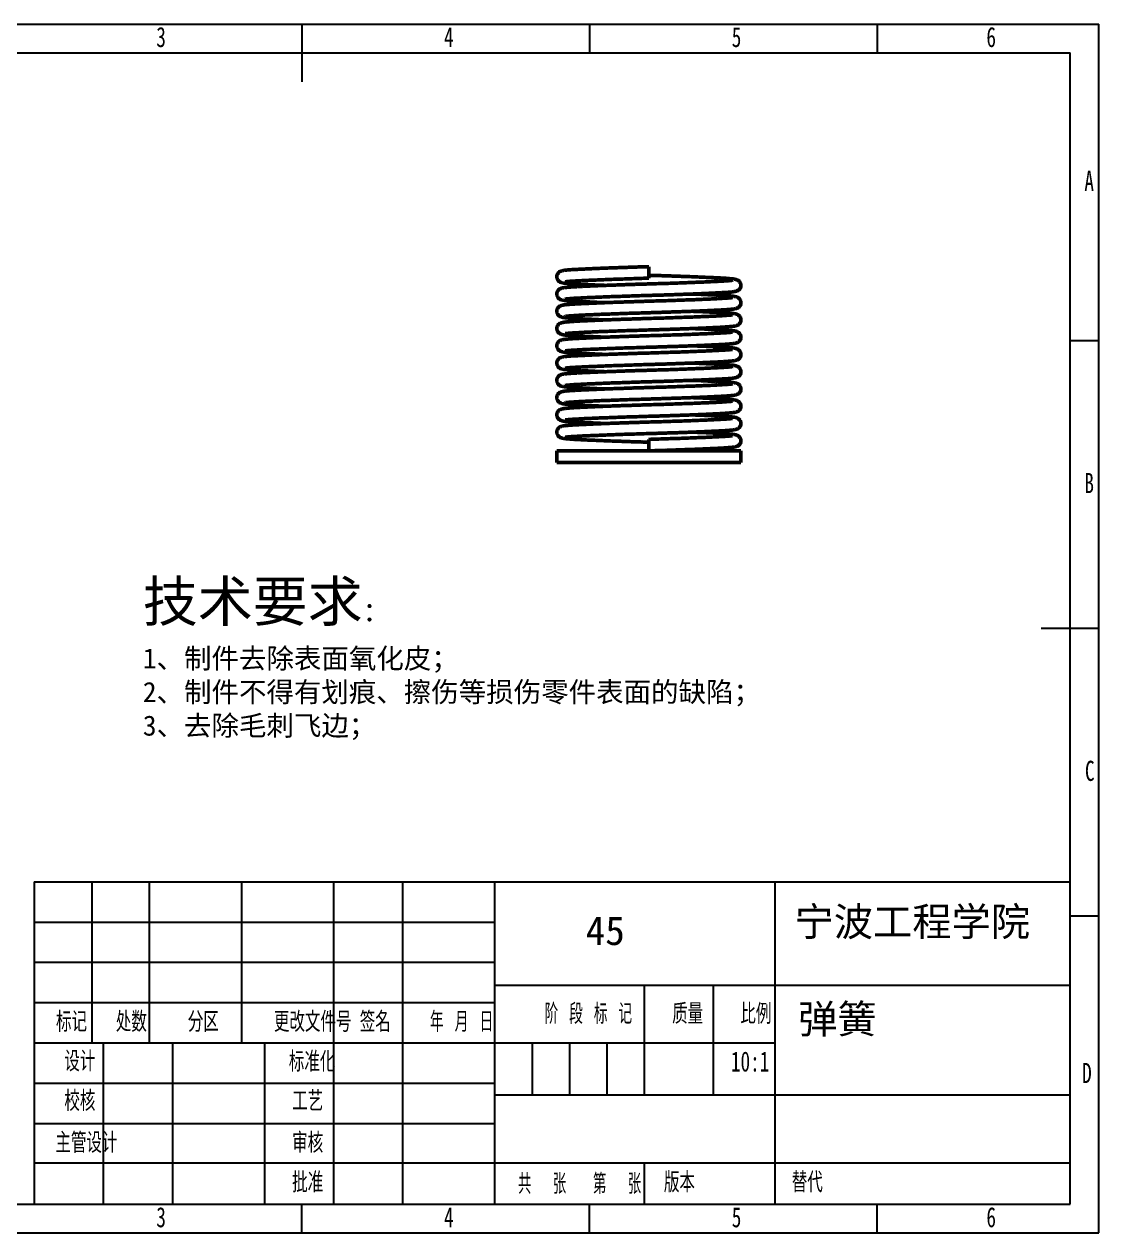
# Model space of a CAD drawing. Header units: millimetres. Extents: x 0 to 297, y 0 to 210.
# Drawn here: x 110.2 to 297, y 0 to 210 of the extents above; entities that cross this region are included whole.
import ezdxf

# ---------------------------------------------------------------- set-up
doc = ezdxf.new("R2010")
doc.units = ezdxf.units.MM
doc.layers.add('图框', color=7, linetype='Continuous')
doc.layers.add('标注层', color=4, linetype='Continuous', lineweight=25)
doc.layers.add('轮廓实线层', color=7, linetype='Continuous', lineweight=50)
doc.styles.add('SLDTEXTSTYLE0', font='TXT', dxfattribs={"width": 0.7, "bigfont": 'bigfont'})
doc.styles.add('SLDTEXTSTYLE1', font='TXT', dxfattribs={"width": 0.6, "bigfont": 'bigfont'})
doc.styles.add('SLDTEXTSTYLE2', font='TXT', dxfattribs={"width": 0.614286, "bigfont": 'bigfont'})
doc.styles.add('SLDTEXTSTYLE3', font='TXT', dxfattribs={"width": 0.62, "bigfont": 'bigfont'})
doc.styles.add('SLDTEXTSTYLE5', font='TXT', dxfattribs={"width": 0.7})

msp = doc.modelspace()

# ---------------------------------------------------------------- linework, layer by layer
at = {"layer": '图框'}
for p, q in [((0, 210), (297, 210)), ((208.5, 210), (208.5, 205)), ((258.5, 210), (258.5, 205)), ((297, 0), (297, 210)), ((297, 155), (292, 155)), ((297, 55), (292, 55)), ((112, 54), (192, 54)), ((112, 47), (192, 47)), ((198.5, 33), (198.5, 24)), ((205, 33), (205, 24)), ((211.5, 33), (211.5, 24)), ((208.5, 0), (208.5, 5)), ((258.5, 0), (258.5, 5)), ((0, 0), (297, 0))]:
    msp.add_line(p, q, dxfattribs=at)
at = {"layer": '图框', "lineweight": 25}
for p, q in [((158.5, 210), (158.5, 200)), ((297, 105), (287, 105)), ((112, 61), (112, 5)), ((112, 61), (292, 61)), ((122, 61), (122, 33)), ((132, 61), (132, 33)), ((148, 61), (148, 33)), ((164, 61), (164, 5)), ((176, 61), (176, 5)), ((191.968, 61.052), (192.005, 5)), ((240.692, 61), (240.692, 5)), ((191.98, 43.052), (291.98, 43.052)), ((218, 43.069), (218, 24.069)), ((230, 43), (230, 24)), ((112, 40), (192, 40)), ((112, 33), (192, 33)), ((124, 33), (124, 5)), ((136, 33), (136, 5)), ((152, 33), (152, 5)), ((192.015, 33), (240.692, 33)), ((112, 26), (192, 26)), ((192, 24), (292, 24)), ((112, 19), (192, 19)), ((112, 12.166), (192, 12.166)), ((192, 12.166), (292, 12.166)), ((218, 12.166), (218, 5)), ((25, 5), (292, 5)), ((158.5, 0), (158.5, 5))]:
    msp.add_line(p, q, dxfattribs=at)
at = {"layer": '图框', "linetype": 'Continuous', "lineweight": 25}
for p in [(25, 205), (292, 5)]:
    msp.add_line(p, (292, 205), dxfattribs=at)
at = {"layer": '轮廓实线层'}
for p, q in [((218.81, 167.867), (218.81, 165.867)), ((218.81, 135.867), (218.81, 137.867)), ((202.81, 135.867), (202.81, 133.867)), ((202.81, 135.867), (234.81, 135.867)), ((234.81, 133.867), (234.81, 135.867)), ((202.81, 133.867), (234.81, 133.867))]:
    msp.add_line(p, q, dxfattribs=at)
for points, knots in [([(218.81, 167.867), (218.508, 167.858), (217.94, 167.842), (217.121, 167.817), (216.323, 167.792), (215.478, 167.765), (214.546, 167.734), (213.531, 167.699), (212.448, 167.66), (211.313, 167.618), (210.17, 167.573), (209.077, 167.527), (208.08, 167.483), (207.198, 167.441), (206.431, 167.402), (205.768, 167.365), (205.199, 167.329), (204.715, 167.291), (204.32, 167.252), (204.013, 167.213), (203.765, 167.167), (203.569, 167.116), (203.406, 167.049), (203.281, 166.983), (203.079, 166.828), (202.881, 166.547), (202.8, 166.238), (202.816, 165.942), (202.879, 165.729), (202.981, 165.543), (203.145, 165.347), (203.407, 165.17), (203.699, 165.078), (203.875, 165.044), (204.104, 165.008), (204.414, 164.971), (204.837, 164.931), (205.395, 164.891), (206.055, 164.852), (206.802, 164.813), (207.697, 164.769), (208.757, 164.721), (209.978, 164.669), (210.867, 164.634), (211.307, 164.617)], [0, 0, 0, 0, 0.022309, 0.0420737, 0.0607972, 0.0819497, 0.1056841, 0.1320172, 0.1609374, 0.1923948, 0.2262917, 0.260803, 0.2941606, 0.3262677, 0.3570542, 0.3864746, 0.4150093, 0.4432273, 0.4710248, 0.4970321, 0.5195466, 0.5384945, 0.5538486, 0.5630758, 0.5726698, 0.5839436, 0.5959731, 0.6022916, 0.6093453, 0.6169019, 0.6248285, 0.6440273, 0.6631762, 0.6828659, 0.7036253, 0.725447, 0.7560904, 0.7883255, 0.8204002, 0.8522378, 0.8839163, 0.9230873, 0.9619339, 1, 1, 1, 1]), ([(204.272, 162.237), (204.273, 162.236), (204.278, 162.233), (204.381, 162.25), (204.533, 162.267), (204.779, 162.292), (205.134, 162.322), (205.583, 162.353), (206.106, 162.383), (206.693, 162.414), (207.448, 162.452), (208.403, 162.497), (209.594, 162.549), (210.899, 162.602), (212.319, 162.656), (213.842, 162.71), (215.448, 162.764), (217.112, 162.817), (218.545, 162.86), (219.68, 162.893), (220.499, 162.917), (221.297, 162.942), (222.141, 162.969), (223.074, 163), (224.088, 163.035), (225.172, 163.074), (226.306, 163.116), (227.45, 163.162), (228.543, 163.207), (229.54, 163.251), (230.422, 163.293), (231.189, 163.332), (231.852, 163.369), (232.421, 163.405), (232.905, 163.443), (233.299, 163.482), (233.607, 163.522), (233.855, 163.567), (234.051, 163.618), (234.214, 163.685), (234.339, 163.752), (234.541, 163.907), (234.738, 164.187), (234.82, 164.497), (234.803, 164.792), (234.741, 165.006), (234.639, 165.191), (234.475, 165.388), (234.212, 165.564), (233.918, 165.657), (233.739, 165.691), (233.507, 165.728), (233.196, 165.765), (232.773, 165.804), (232.218, 165.844), (231.561, 165.882), (230.815, 165.922), (229.922, 165.965), (228.864, 166.013), (227.617, 166.066), (226.249, 166.12), (224.926, 166.169), (223.7, 166.213), (222.64, 166.249), (221.63, 166.282), (220.724, 166.31), (219.927, 166.334), (219.303, 166.353), (218.94, 166.363), (218.81, 166.367)], [0, 0, 0, 0, 0.0060328, 0.0158635, 0.0261389, 0.0404925, 0.0555374, 0.0711688, 0.0866281, 0.1020007, 0.1173338, 0.1401477, 0.162636, 0.185432, 0.2087538, 0.2324626, 0.2564366, 0.2807075, 0.3051283, 0.3181153, 0.3296212, 0.3405208, 0.3528346, 0.3666513, 0.3819809, 0.3988165, 0.4171291, 0.4368619, 0.4569523, 0.4763711, 0.495062, 0.512984, 0.5301109, 0.546722, 0.5631489, 0.579331, 0.5944709, 0.6075775, 0.6186078, 0.6275461, 0.6329176, 0.6385026, 0.6450656, 0.6520684, 0.6557467, 0.6598529, 0.6642519, 0.6688664, 0.6800477, 0.6912025, 0.7026658, 0.7147467, 0.7274429, 0.7452696, 0.7640235, 0.7826873, 0.8012165, 0.8196554, 0.8424574, 0.8650715, 0.8883492, 0.9122803, 0.9285273, 0.9448896, 0.9599327, 0.9730729, 0.9843475, 0.994407, 1, 1, 1, 1]), ([(218.81, 164.867), (218.508, 164.858), (217.94, 164.842), (217.121, 164.817), (216.323, 164.792), (215.478, 164.765), (214.546, 164.734), (213.531, 164.699), (212.448, 164.66), (211.313, 164.618), (210.17, 164.573), (209.077, 164.527), (208.08, 164.483), (207.198, 164.441), (206.431, 164.402), (205.768, 164.365), (205.199, 164.329), (204.715, 164.291), (204.32, 164.252), (204.013, 164.213), (203.765, 164.167), (203.569, 164.116), (203.406, 164.049), (203.281, 163.983), (203.079, 163.828), (202.881, 163.547), (202.8, 163.238), (202.816, 162.942), (202.879, 162.729), (202.981, 162.543), (203.145, 162.347), (203.407, 162.17), (203.699, 162.078), (203.875, 162.044), (204.104, 162.008), (204.414, 161.971), (204.837, 161.931), (205.395, 161.891), (206.055, 161.852), (206.802, 161.813), (207.697, 161.769), (208.757, 161.721), (209.978, 161.669), (210.867, 161.634), (211.307, 161.617)], [0, 0, 0, 0, 0.022309, 0.0420737, 0.0607972, 0.0819497, 0.1056841, 0.1320172, 0.1609374, 0.1923948, 0.2262917, 0.260803, 0.2941606, 0.3262677, 0.3570542, 0.3864746, 0.4150093, 0.4432273, 0.4710248, 0.4970321, 0.5195466, 0.5384945, 0.5538486, 0.5630758, 0.5726698, 0.5839436, 0.5959731, 0.6022916, 0.6093453, 0.6169019, 0.6248285, 0.6440273, 0.6631762, 0.6828659, 0.7036253, 0.725447, 0.7560904, 0.7883255, 0.8204002, 0.8522378, 0.8839163, 0.9230873, 0.9619339, 1, 1, 1, 1]), ([(204.272, 165.237), (204.273, 165.236), (204.278, 165.233), (204.381, 165.25), (204.533, 165.267), (204.779, 165.292), (205.134, 165.322), (205.583, 165.353), (206.106, 165.383), (206.693, 165.414), (207.448, 165.452), (208.403, 165.497), (209.594, 165.549), (210.899, 165.602), (212.319, 165.656), (213.842, 165.71), (215.448, 165.764), (217.112, 165.817), (218.243, 165.85), (218.81, 165.867)], [0, 0, 0, 0, 0.0197713, 0.0519897, 0.0856654, 0.1327064, 0.1820132, 0.2332421, 0.2839071, 0.3342877, 0.3845393, 0.4593073, 0.5330084, 0.6077181, 0.6841507, 0.7618519, 0.840422, 0.9199653, 1, 1, 1, 1]), ([(233.348, 165.498), (233.347, 165.499), (233.342, 165.501), (233.239, 165.484), (233.087, 165.467), (232.841, 165.442), (232.485, 165.413), (232.037, 165.382), (231.514, 165.351), (230.927, 165.32), (230.172, 165.282), (229.217, 165.237), (228.026, 165.186), (226.721, 165.133), (225.301, 165.079), (223.778, 165.024), (222.172, 164.97), (220.507, 164.917), (219.377, 164.884), (218.81, 164.867)], [0, 0, 0, 0, 0.0197713, 0.0519897, 0.0856654, 0.1327064, 0.1820132, 0.2332421, 0.2839071, 0.3342877, 0.3845393, 0.4593073, 0.5330084, 0.6077181, 0.6841507, 0.7618519, 0.840422, 0.9199653, 1, 1, 1, 1]), ([(218.81, 161.867), (218.508, 161.858), (217.94, 161.842), (217.121, 161.817), (216.323, 161.792), (215.478, 161.765), (214.546, 161.734), (213.531, 161.699), (212.448, 161.66), (211.313, 161.618), (210.17, 161.573), (209.077, 161.527), (208.08, 161.483), (207.198, 161.441), (206.431, 161.402), (205.768, 161.365), (205.199, 161.329), (204.715, 161.291), (204.32, 161.252), (204.013, 161.213), (203.765, 161.167), (203.569, 161.116), (203.406, 161.049), (203.281, 160.983), (203.079, 160.828), (202.881, 160.547), (202.8, 160.238), (202.816, 159.942), (202.879, 159.729), (202.981, 159.543), (203.145, 159.347), (203.407, 159.17), (203.699, 159.078), (203.875, 159.044), (204.104, 159.008), (204.414, 158.971), (204.837, 158.931), (205.395, 158.891), (206.055, 158.852), (206.802, 158.813), (207.697, 158.769), (208.757, 158.721), (209.978, 158.669), (210.867, 158.634), (211.307, 158.617)], [0, 0, 0, 0, 0.022309, 0.0420737, 0.0607972, 0.0819497, 0.1056841, 0.1320172, 0.1609374, 0.1923948, 0.2262917, 0.260803, 0.2941606, 0.3262677, 0.3570542, 0.3864746, 0.4150093, 0.4432273, 0.4710248, 0.4970321, 0.5195466, 0.5384945, 0.5538486, 0.5630758, 0.5726698, 0.5839436, 0.5959731, 0.6022916, 0.6093453, 0.6169019, 0.6248285, 0.6440273, 0.6631762, 0.6828659, 0.7036253, 0.725447, 0.7560904, 0.7883255, 0.8204002, 0.8522378, 0.8839163, 0.9230873, 0.9619339, 1, 1, 1, 1]), ([(204.272, 159.237), (204.273, 159.236), (204.278, 159.233), (204.381, 159.25), (204.533, 159.267), (204.779, 159.292), (205.134, 159.322), (205.583, 159.353), (206.106, 159.383), (206.693, 159.414), (207.448, 159.452), (208.403, 159.497), (209.594, 159.549), (210.899, 159.602), (212.319, 159.656), (213.842, 159.71), (215.448, 159.764), (217.112, 159.817), (218.545, 159.86), (219.68, 159.893), (220.499, 159.917), (221.297, 159.942), (222.141, 159.969), (223.074, 160), (224.088, 160.035), (225.172, 160.074), (226.306, 160.116), (227.45, 160.162), (228.543, 160.207), (229.54, 160.251), (230.422, 160.293), (231.189, 160.332), (231.852, 160.369), (232.421, 160.405), (232.905, 160.443), (233.299, 160.482), (233.607, 160.522), (233.855, 160.567), (234.051, 160.618), (234.214, 160.685), (234.339, 160.752), (234.541, 160.907), (234.738, 161.187), (234.82, 161.497), (234.803, 161.792), (234.741, 162.006), (234.639, 162.191), (234.475, 162.388), (234.212, 162.564), (233.918, 162.657), (233.739, 162.691), (233.507, 162.728), (233.196, 162.765), (232.773, 162.804), (232.218, 162.844), (231.561, 162.882), (230.815, 162.922), (229.922, 162.965), (228.863, 163.013), (227.642, 163.065), (226.753, 163.1), (226.313, 163.117)], [0, 0, 0, 0, 0.00679955, 0.01787981, 0.02946123, 0.04563913, 0.06259628, 0.08021445, 0.09763868, 0.11496512, 0.13224717, 0.1579607, 0.18330729, 0.20900072, 0.23528671, 0.262009, 0.28903009, 0.31638587, 0.34391067, 0.35854828, 0.37151657, 0.38380162, 0.39768048, 0.41325336, 0.43053134, 0.44950677, 0.47014696, 0.49238779, 0.51503177, 0.53691873, 0.55798521, 0.57818519, 0.59748886, 0.61621135, 0.6347261, 0.65296492, 0.67002913, 0.68480162, 0.69723389, 0.70730823, 0.71336251, 0.71965742, 0.7270545, 0.73494747, 0.7390932, 0.74372135, 0.74867946, 0.75388048, 0.76648294, 0.7790555, 0.79197587, 0.80559228, 0.81990209, 0.83999467, 0.86113216, 0.88216825, 0.90305245, 0.92383502, 0.94953521, 0.97502363, 1, 1, 1, 1]), ([(233.348, 162.498), (233.347, 162.499), (233.342, 162.501), (233.239, 162.484), (233.087, 162.467), (232.841, 162.442), (232.485, 162.413), (232.037, 162.382), (231.514, 162.351), (230.927, 162.32), (230.172, 162.282), (229.217, 162.237), (228.026, 162.186), (226.721, 162.133), (225.301, 162.079), (223.778, 162.024), (222.172, 161.97), (220.507, 161.917), (219.377, 161.884), (218.81, 161.867)], [0, 0, 0, 0, 0.0197713, 0.0519897, 0.0856654, 0.1327064, 0.1820132, 0.2332421, 0.2839071, 0.3342877, 0.3845393, 0.4593073, 0.5330084, 0.6077181, 0.6841507, 0.7618519, 0.840422, 0.9199653, 1, 1, 1, 1]), ([(204.272, 156.237), (204.273, 156.236), (204.278, 156.233), (204.381, 156.25), (204.533, 156.267), (204.779, 156.292), (205.134, 156.322), (205.583, 156.353), (206.106, 156.383), (206.693, 156.414), (207.448, 156.452), (208.403, 156.497), (209.594, 156.549), (210.899, 156.602), (212.319, 156.656), (213.842, 156.71), (215.448, 156.764), (217.112, 156.817), (218.545, 156.86), (219.68, 156.893), (220.499, 156.917), (221.297, 156.942), (222.141, 156.969), (223.074, 157), (224.088, 157.035), (225.172, 157.074), (226.306, 157.116), (227.45, 157.162), (228.543, 157.207), (229.54, 157.251), (230.422, 157.293), (231.189, 157.332), (231.852, 157.369), (232.421, 157.405), (232.905, 157.443), (233.299, 157.482), (233.607, 157.522), (233.855, 157.567), (234.051, 157.618), (234.214, 157.685), (234.339, 157.752), (234.541, 157.907), (234.738, 158.187), (234.82, 158.497), (234.803, 158.792), (234.741, 159.006), (234.639, 159.191), (234.475, 159.388), (234.212, 159.564), (233.918, 159.657), (233.739, 159.691), (233.507, 159.728), (233.196, 159.765), (232.773, 159.804), (232.218, 159.844), (231.561, 159.882), (230.815, 159.922), (229.922, 159.965), (228.863, 160.013), (227.642, 160.065), (226.753, 160.1), (226.313, 160.117)], [0, 0, 0, 0, 0.0067995, 0.0178798, 0.0294612, 0.0456391, 0.0625963, 0.0802145, 0.0976387, 0.1149651, 0.1322472, 0.1579607, 0.1833073, 0.2090007, 0.2352867, 0.262009, 0.2890301, 0.3163859, 0.3439107, 0.3585483, 0.3715166, 0.3838016, 0.3976805, 0.4132534, 0.4305313, 0.4495068, 0.470147, 0.4923878, 0.5150318, 0.5369187, 0.5579852, 0.5781852, 0.5974889, 0.6162114, 0.6347261, 0.6529649, 0.6700291, 0.6848016, 0.6972339, 0.7073082, 0.7133625, 0.7196574, 0.7270545, 0.7349475, 0.7390932, 0.7437213, 0.7486795, 0.7538805, 0.7664829, 0.7790555, 0.7919759, 0.8055923, 0.8199021, 0.8399947, 0.8611322, 0.8821683, 0.9030525, 0.923835, 0.9495352, 0.9750236, 1, 1, 1, 1]), ([(218.81, 158.867), (218.508, 158.858), (217.94, 158.842), (217.121, 158.817), (216.323, 158.792), (215.478, 158.765), (214.546, 158.734), (213.531, 158.699), (212.448, 158.66), (211.313, 158.618), (210.17, 158.573), (209.077, 158.527), (208.08, 158.483), (207.198, 158.441), (206.431, 158.402), (205.768, 158.365), (205.199, 158.329), (204.715, 158.291), (204.32, 158.252), (204.013, 158.213), (203.765, 158.167), (203.569, 158.116), (203.406, 158.049), (203.281, 157.983), (203.079, 157.828), (202.881, 157.547), (202.8, 157.238), (202.816, 156.942), (202.879, 156.729), (202.981, 156.543), (203.145, 156.347), (203.407, 156.17), (203.699, 156.078), (203.875, 156.044), (204.104, 156.008), (204.414, 155.971), (204.837, 155.931), (205.395, 155.891), (206.055, 155.852), (206.802, 155.813), (207.697, 155.769), (208.757, 155.721), (209.978, 155.669), (210.867, 155.634), (211.307, 155.617)], [0, 0, 0, 0, 0.022309, 0.0420737, 0.0607972, 0.0819497, 0.1056841, 0.1320172, 0.1609374, 0.1923948, 0.2262917, 0.260803, 0.2941606, 0.3262677, 0.3570542, 0.3864746, 0.4150093, 0.4432273, 0.4710248, 0.4970321, 0.5195466, 0.5384945, 0.5538486, 0.5630758, 0.5726698, 0.5839436, 0.5959731, 0.6022916, 0.6093453, 0.6169019, 0.6248285, 0.6440273, 0.6631762, 0.6828659, 0.7036253, 0.725447, 0.7560904, 0.7883255, 0.8204002, 0.8522378, 0.8839163, 0.9230873, 0.9619339, 1, 1, 1, 1]), ([(233.348, 159.498), (233.347, 159.499), (233.342, 159.501), (233.239, 159.484), (233.087, 159.467), (232.841, 159.442), (232.485, 159.413), (232.037, 159.382), (231.514, 159.351), (230.927, 159.32), (230.172, 159.282), (229.217, 159.237), (228.026, 159.186), (226.721, 159.133), (225.301, 159.079), (223.778, 159.024), (222.172, 158.97), (220.507, 158.917), (219.377, 158.884), (218.81, 158.867)], [0, 0, 0, 0, 0.0197713, 0.0519897, 0.0856654, 0.1327064, 0.1820132, 0.2332421, 0.2839071, 0.3342877, 0.3845393, 0.4593073, 0.5330084, 0.6077181, 0.6841507, 0.7618519, 0.840422, 0.9199653, 1, 1, 1, 1]), ([(218.81, 155.867), (218.508, 155.858), (217.94, 155.842), (217.121, 155.817), (216.323, 155.792), (215.478, 155.765), (214.546, 155.734), (213.531, 155.699), (212.448, 155.66), (211.313, 155.618), (210.17, 155.573), (209.077, 155.527), (208.08, 155.483), (207.198, 155.441), (206.431, 155.402), (205.768, 155.365), (205.199, 155.329), (204.715, 155.291), (204.32, 155.252), (204.013, 155.213), (203.765, 155.167), (203.569, 155.116), (203.406, 155.049), (203.281, 154.983), (203.079, 154.828), (202.881, 154.547), (202.8, 154.238), (202.816, 153.942), (202.879, 153.729), (202.981, 153.543), (203.145, 153.347), (203.407, 153.17), (203.699, 153.078), (203.875, 153.044), (204.104, 153.008), (204.414, 152.971), (204.837, 152.931), (205.395, 152.891), (206.055, 152.852), (206.802, 152.813), (207.697, 152.769), (208.757, 152.721), (209.978, 152.669), (210.867, 152.634), (211.307, 152.617)], [0, 0, 0, 0, 0.022309, 0.0420737, 0.0607972, 0.0819497, 0.1056841, 0.1320172, 0.1609374, 0.1923948, 0.2262917, 0.260803, 0.2941606, 0.3262677, 0.3570542, 0.3864746, 0.4150093, 0.4432273, 0.4710248, 0.4970321, 0.5195466, 0.5384945, 0.5538486, 0.5630758, 0.5726698, 0.5839436, 0.5959731, 0.6022916, 0.6093453, 0.6169019, 0.6248285, 0.6440273, 0.6631762, 0.6828659, 0.7036253, 0.725447, 0.7560904, 0.7883255, 0.8204002, 0.8522378, 0.8839163, 0.9230873, 0.9619339, 1, 1, 1, 1]), ([(204.272, 153.237), (204.273, 153.236), (204.278, 153.233), (204.381, 153.25), (204.533, 153.267), (204.779, 153.292), (205.134, 153.322), (205.583, 153.353), (206.106, 153.383), (206.693, 153.414), (207.448, 153.452), (208.403, 153.497), (209.594, 153.549), (210.899, 153.602), (212.319, 153.656), (213.842, 153.71), (215.448, 153.764), (217.112, 153.817), (218.545, 153.86), (219.68, 153.893), (220.499, 153.917), (221.297, 153.942), (222.141, 153.969), (223.074, 154), (224.088, 154.035), (225.172, 154.074), (226.306, 154.116), (227.45, 154.162), (228.543, 154.207), (229.54, 154.251), (230.422, 154.293), (231.189, 154.332), (231.852, 154.369), (232.421, 154.405), (232.905, 154.443), (233.299, 154.482), (233.607, 154.522), (233.855, 154.567), (234.051, 154.618), (234.214, 154.685), (234.339, 154.752), (234.541, 154.907), (234.738, 155.187), (234.82, 155.497), (234.803, 155.792), (234.741, 156.006), (234.639, 156.191), (234.475, 156.388), (234.212, 156.564), (233.918, 156.657), (233.739, 156.691), (233.507, 156.728), (233.196, 156.765), (232.773, 156.804), (232.218, 156.844), (231.561, 156.882), (230.815, 156.922), (229.922, 156.965), (228.863, 157.013), (227.642, 157.065), (226.753, 157.1), (226.313, 157.117)], [0, 0, 0, 0, 0.0067995, 0.0178798, 0.0294612, 0.0456391, 0.0625963, 0.0802145, 0.0976387, 0.1149651, 0.1322472, 0.1579607, 0.1833073, 0.2090007, 0.2352867, 0.262009, 0.2890301, 0.3163859, 0.3439107, 0.3585483, 0.3715166, 0.3838016, 0.3976805, 0.4132534, 0.4305313, 0.4495068, 0.470147, 0.4923878, 0.5150318, 0.5369187, 0.5579852, 0.5781852, 0.5974889, 0.6162114, 0.6347261, 0.6529649, 0.6700291, 0.6848016, 0.6972339, 0.7073082, 0.7133625, 0.7196574, 0.7270545, 0.7349475, 0.7390932, 0.7437213, 0.7486795, 0.7538805, 0.7664829, 0.7790555, 0.7919759, 0.8055923, 0.8199021, 0.8399947, 0.8611322, 0.8821683, 0.9030525, 0.923835, 0.9495352, 0.9750236, 1, 1, 1, 1]), ([(233.348, 156.498), (233.347, 156.499), (233.342, 156.501), (233.239, 156.484), (233.087, 156.467), (232.841, 156.442), (232.485, 156.413), (232.037, 156.382), (231.514, 156.351), (230.927, 156.32), (230.172, 156.282), (229.217, 156.237), (228.026, 156.186), (226.721, 156.133), (225.301, 156.079), (223.778, 156.024), (222.172, 155.97), (220.507, 155.917), (219.377, 155.884), (218.81, 155.867)], [0, 0, 0, 0, 0.0197713, 0.0519897, 0.0856654, 0.1327064, 0.1820132, 0.2332421, 0.2839071, 0.3342877, 0.3845393, 0.4593073, 0.5330084, 0.6077181, 0.6841507, 0.7618519, 0.840422, 0.9199653, 1, 1, 1, 1]), ([(204.272, 150.237), (204.273, 150.236), (204.278, 150.233), (204.381, 150.25), (204.533, 150.267), (204.779, 150.292), (205.134, 150.322), (205.583, 150.353), (206.106, 150.383), (206.693, 150.414), (207.448, 150.452), (208.403, 150.497), (209.594, 150.549), (210.899, 150.602), (212.319, 150.656), (213.842, 150.71), (215.448, 150.764), (217.112, 150.817), (218.545, 150.86), (219.68, 150.893), (220.499, 150.917), (221.297, 150.942), (222.141, 150.969), (223.074, 151), (224.088, 151.035), (225.172, 151.074), (226.306, 151.116), (227.45, 151.162), (228.543, 151.207), (229.54, 151.251), (230.422, 151.293), (231.189, 151.332), (231.852, 151.369), (232.421, 151.405), (232.905, 151.443), (233.299, 151.482), (233.607, 151.522), (233.855, 151.567), (234.051, 151.618), (234.214, 151.685), (234.339, 151.752), (234.541, 151.907), (234.738, 152.187), (234.82, 152.497), (234.803, 152.792), (234.741, 153.006), (234.639, 153.191), (234.475, 153.388), (234.212, 153.564), (233.918, 153.657), (233.739, 153.691), (233.507, 153.728), (233.196, 153.765), (232.773, 153.804), (232.218, 153.844), (231.561, 153.882), (230.815, 153.922), (229.922, 153.965), (228.863, 154.013), (227.642, 154.065), (226.753, 154.1), (226.313, 154.117)], [0, 0, 0, 0, 0.0067995, 0.0178798, 0.0294612, 0.0456391, 0.0625963, 0.0802145, 0.0976387, 0.1149651, 0.1322472, 0.1579607, 0.1833073, 0.2090007, 0.2352867, 0.262009, 0.2890301, 0.3163859, 0.3439107, 0.3585483, 0.3715166, 0.3838016, 0.3976805, 0.4132534, 0.4305313, 0.4495068, 0.470147, 0.4923878, 0.5150318, 0.5369187, 0.5579852, 0.5781852, 0.5974889, 0.6162114, 0.6347261, 0.6529649, 0.6700291, 0.6848016, 0.6972339, 0.7073082, 0.7133625, 0.7196574, 0.7270545, 0.7349475, 0.7390932, 0.7437213, 0.7486795, 0.7538805, 0.7664829, 0.7790555, 0.7919759, 0.8055923, 0.8199021, 0.8399947, 0.8611322, 0.8821683, 0.9030525, 0.923835, 0.9495352, 0.9750236, 1, 1, 1, 1]), ([(233.348, 153.498), (233.347, 153.499), (233.342, 153.501), (233.239, 153.484), (233.087, 153.467), (232.841, 153.442), (232.485, 153.413), (232.037, 153.382), (231.514, 153.351), (230.927, 153.32), (230.172, 153.282), (229.217, 153.237), (228.026, 153.186), (226.721, 153.133), (225.301, 153.079), (223.778, 153.024), (222.172, 152.97), (220.507, 152.917), (219.377, 152.884), (218.81, 152.867)], [0, 0, 0, 0, 0.0197713, 0.0519897, 0.0856654, 0.1327064, 0.1820132, 0.2332421, 0.2839071, 0.3342877, 0.3845393, 0.4593073, 0.5330084, 0.6077181, 0.6841507, 0.7618519, 0.840422, 0.9199653, 1, 1, 1, 1]), ([(218.81, 152.867), (218.508, 152.858), (217.94, 152.842), (217.121, 152.817), (216.323, 152.792), (215.478, 152.765), (214.546, 152.734), (213.531, 152.699), (212.448, 152.66), (211.313, 152.618), (210.17, 152.573), (209.077, 152.527), (208.08, 152.483), (207.198, 152.441), (206.431, 152.402), (205.768, 152.365), (205.199, 152.329), (204.715, 152.291), (204.32, 152.252), (204.013, 152.213), (203.765, 152.167), (203.569, 152.116), (203.406, 152.049), (203.281, 151.983), (203.079, 151.828), (202.881, 151.547), (202.8, 151.238), (202.816, 150.942), (202.879, 150.729), (202.981, 150.543), (203.145, 150.347), (203.407, 150.17), (203.699, 150.078), (203.875, 150.044), (204.104, 150.008), (204.414, 149.971), (204.837, 149.931), (205.395, 149.891), (206.055, 149.852), (206.802, 149.813), (207.697, 149.769), (208.757, 149.721), (209.978, 149.669), (210.867, 149.634), (211.307, 149.617)], [0, 0, 0, 0, 0.022309, 0.0420737, 0.0607972, 0.0819497, 0.1056841, 0.1320172, 0.1609374, 0.1923948, 0.2262917, 0.260803, 0.2941606, 0.3262677, 0.3570542, 0.3864746, 0.4150093, 0.4432273, 0.4710248, 0.4970321, 0.5195466, 0.5384945, 0.5538486, 0.5630758, 0.5726698, 0.5839436, 0.5959731, 0.6022916, 0.6093453, 0.6169019, 0.6248285, 0.6440273, 0.6631762, 0.6828659, 0.7036253, 0.725447, 0.7560904, 0.7883255, 0.8204002, 0.8522378, 0.8839163, 0.9230873, 0.9619339, 1, 1, 1, 1]), ([(218.81, 149.867), (218.508, 149.858), (217.94, 149.842), (217.121, 149.817), (216.323, 149.792), (215.478, 149.765), (214.546, 149.734), (213.531, 149.699), (212.448, 149.66), (211.313, 149.618), (210.17, 149.573), (209.077, 149.527), (208.08, 149.483), (207.198, 149.441), (206.431, 149.402), (205.768, 149.365), (205.199, 149.329), (204.715, 149.291), (204.32, 149.252), (204.013, 149.213), (203.765, 149.167), (203.569, 149.116), (203.406, 149.049), (203.281, 148.983), (203.079, 148.828), (202.881, 148.547), (202.8, 148.238), (202.816, 147.942), (202.879, 147.729), (202.981, 147.543), (203.145, 147.347), (203.407, 147.17), (203.699, 147.078), (203.875, 147.044), (204.104, 147.008), (204.414, 146.971), (204.837, 146.931), (205.395, 146.891), (206.055, 146.852), (206.802, 146.813), (207.697, 146.769), (208.757, 146.721), (209.978, 146.669), (210.867, 146.634), (211.307, 146.617)], [0, 0, 0, 0, 0.022309, 0.0420737, 0.0607972, 0.0819497, 0.1056841, 0.1320172, 0.1609374, 0.1923948, 0.2262917, 0.260803, 0.2941606, 0.3262677, 0.3570542, 0.3864746, 0.4150093, 0.4432273, 0.4710248, 0.4970321, 0.5195466, 0.5384945, 0.5538486, 0.5630758, 0.5726698, 0.5839436, 0.5959731, 0.6022916, 0.6093453, 0.6169019, 0.6248285, 0.6440273, 0.6631762, 0.6828659, 0.7036253, 0.725447, 0.7560904, 0.7883255, 0.8204002, 0.8522378, 0.8839163, 0.9230873, 0.9619339, 1, 1, 1, 1]), ([(204.272, 147.237), (204.273, 147.236), (204.278, 147.233), (204.381, 147.25), (204.533, 147.267), (204.779, 147.292), (205.134, 147.322), (205.583, 147.353), (206.106, 147.383), (206.693, 147.414), (207.448, 147.452), (208.403, 147.497), (209.594, 147.549), (210.899, 147.602), (212.319, 147.656), (213.842, 147.71), (215.448, 147.764), (217.112, 147.817), (218.545, 147.86), (219.68, 147.893), (220.499, 147.917), (221.297, 147.942), (222.141, 147.969), (223.074, 148), (224.088, 148.035), (225.172, 148.074), (226.306, 148.116), (227.45, 148.162), (228.543, 148.207), (229.54, 148.251), (230.422, 148.293), (231.189, 148.332), (231.852, 148.369), (232.421, 148.405), (232.905, 148.443), (233.299, 148.482), (233.607, 148.522), (233.855, 148.567), (234.051, 148.618), (234.214, 148.685), (234.339, 148.752), (234.541, 148.907), (234.738, 149.187), (234.82, 149.497), (234.803, 149.792), (234.741, 150.006), (234.639, 150.191), (234.475, 150.388), (234.212, 150.564), (233.918, 150.657), (233.739, 150.691), (233.507, 150.728), (233.196, 150.765), (232.773, 150.804), (232.218, 150.844), (231.561, 150.882), (230.815, 150.922), (229.922, 150.965), (228.863, 151.013), (227.642, 151.065), (226.753, 151.1), (226.313, 151.117)], [0, 0, 0, 0, 0.0067995, 0.0178798, 0.0294612, 0.0456391, 0.0625963, 0.0802145, 0.0976387, 0.1149651, 0.1322472, 0.1579607, 0.1833073, 0.2090007, 0.2352867, 0.262009, 0.2890301, 0.3163859, 0.3439107, 0.3585483, 0.3715166, 0.3838016, 0.3976805, 0.4132534, 0.4305313, 0.4495068, 0.470147, 0.4923878, 0.5150318, 0.5369187, 0.5579852, 0.5781852, 0.5974889, 0.6162114, 0.6347261, 0.6529649, 0.6700291, 0.6848016, 0.6972339, 0.7073082, 0.7133625, 0.7196574, 0.7270545, 0.7349475, 0.7390932, 0.7437213, 0.7486795, 0.7538805, 0.7664829, 0.7790555, 0.7919759, 0.8055923, 0.8199021, 0.8399947, 0.8611322, 0.8821683, 0.9030525, 0.923835, 0.9495352, 0.9750236, 1, 1, 1, 1]), ([(233.348, 150.498), (233.347, 150.499), (233.342, 150.501), (233.239, 150.484), (233.087, 150.467), (232.841, 150.442), (232.485, 150.413), (232.037, 150.382), (231.514, 150.351), (230.927, 150.32), (230.172, 150.282), (229.217, 150.237), (228.026, 150.186), (226.721, 150.133), (225.301, 150.079), (223.778, 150.024), (222.172, 149.97), (220.507, 149.917), (219.377, 149.884), (218.81, 149.867)], [0, 0, 0, 0, 0.0197713, 0.0519897, 0.0856654, 0.1327064, 0.1820132, 0.2332421, 0.2839071, 0.3342877, 0.3845393, 0.4593073, 0.5330084, 0.6077181, 0.6841507, 0.7618519, 0.840422, 0.9199653, 1, 1, 1, 1]), ([(204.272, 144.237), (204.273, 144.236), (204.278, 144.233), (204.381, 144.25), (204.533, 144.267), (204.779, 144.292), (205.134, 144.322), (205.583, 144.353), (206.106, 144.383), (206.693, 144.414), (207.448, 144.452), (208.403, 144.497), (209.594, 144.549), (210.899, 144.602), (212.319, 144.656), (213.842, 144.71), (215.448, 144.764), (217.112, 144.817), (218.545, 144.86), (219.68, 144.893), (220.499, 144.917), (221.297, 144.942), (222.141, 144.969), (223.074, 145), (224.088, 145.035), (225.172, 145.074), (226.306, 145.116), (227.45, 145.162), (228.543, 145.207), (229.54, 145.251), (230.422, 145.293), (231.189, 145.332), (231.852, 145.369), (232.421, 145.405), (232.905, 145.443), (233.299, 145.482), (233.607, 145.522), (233.855, 145.567), (234.051, 145.618), (234.214, 145.685), (234.339, 145.752), (234.541, 145.907), (234.738, 146.187), (234.82, 146.497), (234.803, 146.792), (234.741, 147.006), (234.639, 147.191), (234.475, 147.388), (234.212, 147.564), (233.918, 147.657), (233.739, 147.691), (233.507, 147.728), (233.196, 147.765), (232.773, 147.804), (232.218, 147.844), (231.561, 147.882), (230.815, 147.922), (229.922, 147.965), (228.863, 148.013), (227.642, 148.065), (226.753, 148.1), (226.313, 148.117)], [0, 0, 0, 0, 0.00679955, 0.01787981, 0.02946123, 0.04563913, 0.06259628, 0.08021445, 0.09763868, 0.11496512, 0.13224717, 0.1579607, 0.18330729, 0.20900072, 0.23528671, 0.262009, 0.28903009, 0.31638587, 0.34391067, 0.35854828, 0.37151657, 0.38380162, 0.39768048, 0.41325336, 0.43053134, 0.44950677, 0.47014696, 0.49238779, 0.51503177, 0.53691873, 0.55798521, 0.57818519, 0.59748886, 0.61621135, 0.6347261, 0.65296492, 0.67002913, 0.68480162, 0.69723389, 0.70730823, 0.71336251, 0.71965742, 0.7270545, 0.73494747, 0.7390932, 0.74372135, 0.74867946, 0.75388048, 0.76648294, 0.7790555, 0.79197587, 0.80559228, 0.81990209, 0.83999467, 0.86113216, 0.88216825, 0.90305245, 0.92383502, 0.94953521, 0.97502363, 1, 1, 1, 1]), ([(233.348, 147.498), (233.347, 147.499), (233.342, 147.501), (233.239, 147.484), (233.087, 147.467), (232.841, 147.442), (232.485, 147.413), (232.037, 147.382), (231.514, 147.351), (230.927, 147.32), (230.172, 147.282), (229.217, 147.237), (228.026, 147.186), (226.721, 147.133), (225.301, 147.079), (223.778, 147.024), (222.172, 146.97), (220.507, 146.917), (219.377, 146.884), (218.81, 146.867)], [0, 0, 0, 0, 0.0197713, 0.0519897, 0.0856654, 0.1327064, 0.1820132, 0.2332421, 0.2839071, 0.3342877, 0.3845393, 0.4593073, 0.5330084, 0.6077181, 0.6841507, 0.7618519, 0.840422, 0.9199653, 1, 1, 1, 1]), ([(218.81, 146.867), (218.508, 146.858), (217.94, 146.842), (217.121, 146.817), (216.323, 146.792), (215.478, 146.765), (214.546, 146.734), (213.531, 146.699), (212.448, 146.66), (211.313, 146.618), (210.17, 146.573), (209.077, 146.527), (208.08, 146.483), (207.198, 146.441), (206.431, 146.402), (205.768, 146.365), (205.199, 146.329), (204.715, 146.291), (204.32, 146.252), (204.013, 146.213), (203.765, 146.167), (203.569, 146.116), (203.406, 146.049), (203.281, 145.983), (203.079, 145.828), (202.881, 145.547), (202.8, 145.238), (202.816, 144.942), (202.879, 144.729), (202.981, 144.543), (203.145, 144.347), (203.407, 144.17), (203.699, 144.078), (203.875, 144.044), (204.104, 144.008), (204.414, 143.971), (204.837, 143.931), (205.395, 143.891), (206.055, 143.852), (206.802, 143.813), (207.697, 143.769), (208.757, 143.721), (209.978, 143.669), (210.867, 143.634), (211.307, 143.617)], [0, 0, 0, 0, 0.022309, 0.0420737, 0.0607972, 0.0819497, 0.1056841, 0.1320172, 0.1609374, 0.1923948, 0.2262917, 0.260803, 0.2941606, 0.3262677, 0.3570542, 0.3864746, 0.4150093, 0.4432273, 0.4710248, 0.4970321, 0.5195466, 0.5384945, 0.5538486, 0.5630758, 0.5726698, 0.5839436, 0.5959731, 0.6022916, 0.6093453, 0.6169019, 0.6248285, 0.6440273, 0.6631762, 0.6828659, 0.7036253, 0.725447, 0.7560904, 0.7883255, 0.8204002, 0.8522378, 0.8839163, 0.9230873, 0.9619339, 1, 1, 1, 1]), ([(204.272, 141.237), (204.273, 141.236), (204.278, 141.233), (204.381, 141.25), (204.533, 141.267), (204.779, 141.292), (205.134, 141.322), (205.583, 141.353), (206.106, 141.383), (206.693, 141.414), (207.448, 141.452), (208.403, 141.497), (209.594, 141.549), (210.899, 141.602), (212.319, 141.656), (213.842, 141.71), (215.448, 141.764), (217.112, 141.817), (218.545, 141.86), (219.68, 141.893), (220.499, 141.917), (221.297, 141.942), (222.141, 141.969), (223.074, 142), (224.088, 142.035), (225.172, 142.074), (226.306, 142.116), (227.45, 142.162), (228.543, 142.207), (229.54, 142.251), (230.422, 142.293), (231.189, 142.332), (231.852, 142.369), (232.421, 142.405), (232.905, 142.443), (233.299, 142.482), (233.607, 142.522), (233.855, 142.567), (234.051, 142.618), (234.214, 142.685), (234.339, 142.752), (234.541, 142.907), (234.738, 143.187), (234.82, 143.497), (234.803, 143.792), (234.741, 144.006), (234.639, 144.191), (234.475, 144.388), (234.212, 144.564), (233.918, 144.657), (233.739, 144.691), (233.507, 144.728), (233.196, 144.765), (232.773, 144.804), (232.218, 144.844), (231.561, 144.882), (230.815, 144.922), (229.922, 144.965), (228.863, 145.013), (227.642, 145.065), (226.753, 145.1), (226.313, 145.117)], [0, 0, 0, 0, 0.0067995, 0.0178798, 0.0294612, 0.0456391, 0.0625963, 0.0802145, 0.0976387, 0.1149651, 0.1322472, 0.1579607, 0.1833073, 0.2090007, 0.2352867, 0.262009, 0.2890301, 0.3163859, 0.3439107, 0.3585483, 0.3715166, 0.3838016, 0.3976805, 0.4132534, 0.4305313, 0.4495068, 0.470147, 0.4923878, 0.5150318, 0.5369187, 0.5579852, 0.5781852, 0.5974889, 0.6162114, 0.6347261, 0.6529649, 0.6700291, 0.6848016, 0.6972339, 0.7073082, 0.7133625, 0.7196574, 0.7270545, 0.7349475, 0.7390932, 0.7437213, 0.7486795, 0.7538805, 0.7664829, 0.7790555, 0.7919759, 0.8055923, 0.8199021, 0.8399947, 0.8611322, 0.8821683, 0.9030525, 0.923835, 0.9495352, 0.9750236, 1, 1, 1, 1]), ([(218.81, 143.867), (218.508, 143.858), (217.94, 143.842), (217.121, 143.817), (216.323, 143.792), (215.478, 143.765), (214.546, 143.734), (213.531, 143.699), (212.448, 143.66), (211.313, 143.618), (210.17, 143.573), (209.077, 143.527), (208.08, 143.483), (207.198, 143.441), (206.431, 143.402), (205.768, 143.365), (205.199, 143.329), (204.715, 143.291), (204.32, 143.252), (204.013, 143.213), (203.765, 143.167), (203.569, 143.116), (203.406, 143.049), (203.281, 142.983), (203.079, 142.828), (202.881, 142.547), (202.8, 142.238), (202.816, 141.942), (202.879, 141.729), (202.981, 141.543), (203.145, 141.347), (203.407, 141.17), (203.699, 141.078), (203.875, 141.044), (204.104, 141.008), (204.414, 140.971), (204.837, 140.931), (205.395, 140.891), (206.055, 140.852), (206.802, 140.813), (207.697, 140.769), (208.757, 140.721), (209.978, 140.669), (210.867, 140.634), (211.307, 140.617)], [0, 0, 0, 0, 0.022309, 0.0420737, 0.0607972, 0.0819497, 0.1056841, 0.1320172, 0.1609374, 0.1923948, 0.2262917, 0.260803, 0.2941606, 0.3262677, 0.3570542, 0.3864746, 0.4150093, 0.4432273, 0.4710248, 0.4970321, 0.5195466, 0.5384945, 0.5538486, 0.5630758, 0.5726698, 0.5839436, 0.5959731, 0.6022916, 0.6093453, 0.6169019, 0.6248285, 0.6440273, 0.6631762, 0.6828659, 0.7036253, 0.725447, 0.7560904, 0.7883255, 0.8204002, 0.8522378, 0.8839163, 0.9230873, 0.9619339, 1, 1, 1, 1]), ([(233.348, 144.498), (233.347, 144.499), (233.342, 144.501), (233.239, 144.484), (233.087, 144.467), (232.841, 144.442), (232.485, 144.413), (232.037, 144.382), (231.514, 144.351), (230.927, 144.32), (230.172, 144.282), (229.217, 144.237), (228.026, 144.186), (226.721, 144.133), (225.301, 144.079), (223.778, 144.024), (222.172, 143.97), (220.507, 143.917), (219.377, 143.884), (218.81, 143.867)], [0, 0, 0, 0, 0.0197713, 0.0519897, 0.0856654, 0.1327064, 0.1820132, 0.2332421, 0.2839071, 0.3342877, 0.3845393, 0.4593073, 0.5330084, 0.6077181, 0.6841507, 0.7618519, 0.840422, 0.9199653, 1, 1, 1, 1]), ([(218.81, 140.867), (218.508, 140.858), (217.94, 140.842), (217.121, 140.817), (216.323, 140.792), (215.478, 140.765), (214.546, 140.734), (213.531, 140.699), (212.448, 140.66), (211.313, 140.618), (210.17, 140.573), (209.077, 140.527), (208.08, 140.483), (207.198, 140.441), (206.431, 140.402), (205.768, 140.365), (205.199, 140.329), (204.715, 140.291), (204.32, 140.252), (204.013, 140.213), (203.765, 140.167), (203.569, 140.116), (203.406, 140.049), (203.281, 139.983), (203.079, 139.828), (202.881, 139.547), (202.8, 139.238), (202.816, 138.942), (202.879, 138.729), (202.981, 138.543), (203.145, 138.347), (203.407, 138.17), (203.699, 138.078), (203.875, 138.044), (204.104, 138.008), (204.414, 137.971), (204.837, 137.931), (205.395, 137.891), (206.055, 137.852), (206.802, 137.813), (207.697, 137.769), (208.756, 137.721), (210.003, 137.668), (211.371, 137.614), (212.694, 137.565), (213.92, 137.522), (214.98, 137.486), (215.99, 137.453), (216.896, 137.424), (217.692, 137.4), (218.317, 137.381), (218.68, 137.371), (218.81, 137.367)], [0, 0, 0, 0, 0.0186887, 0.0352461, 0.0509311, 0.0686511, 0.0885339, 0.1105937, 0.1348208, 0.1611733, 0.1895695, 0.2184804, 0.2464247, 0.2733216, 0.2991121, 0.3237582, 0.3476623, 0.3713012, 0.3945877, 0.4163746, 0.4352355, 0.4511085, 0.463971, 0.4717009, 0.479738, 0.4891823, 0.4992597, 0.5045528, 0.5104618, 0.5167921, 0.5234324, 0.5395157, 0.5555572, 0.5720516, 0.5894422, 0.6077227, 0.6333934, 0.6603974, 0.6872671, 0.7139382, 0.740476, 0.7732903, 0.805833, 0.8393303, 0.8737682, 0.8971482, 0.920694, 0.9423417, 0.9612509, 0.9774754, 0.9919514, 1, 1, 1, 1]), ([(218.81, 138.867), (219.111, 138.876), (219.68, 138.893), (220.499, 138.917), (221.297, 138.942), (222.141, 138.969), (223.074, 139), (224.088, 139.035), (225.172, 139.074), (226.306, 139.116), (227.45, 139.162), (228.543, 139.207), (229.54, 139.251), (230.422, 139.293), (231.189, 139.332), (231.852, 139.369), (232.421, 139.405), (232.905, 139.443), (233.299, 139.482), (233.607, 139.522), (233.855, 139.567), (234.051, 139.618), (234.214, 139.685), (234.339, 139.752), (234.541, 139.907), (234.738, 140.187), (234.82, 140.497), (234.803, 140.792), (234.741, 141.006), (234.639, 141.191), (234.475, 141.388), (234.212, 141.564), (233.918, 141.657), (233.739, 141.691), (233.507, 141.728), (233.196, 141.765), (232.773, 141.804), (232.218, 141.844), (231.561, 141.882), (230.815, 141.922), (229.922, 141.965), (228.863, 142.013), (227.642, 142.065), (226.753, 142.1), (226.313, 142.117)], [0, 0, 0, 0, 0.0223104, 0.0420764, 0.0608011, 0.081955, 0.1056909, 0.1320257, 0.1609477, 0.1924072, 0.2263063, 0.2608198, 0.2941795, 0.3262887, 0.3570772, 0.3864995, 0.415036, 0.4432558, 0.4710551, 0.4970641, 0.5195801, 0.5385291, 0.5538843, 0.5631121, 0.5727067, 0.5839812, 0.5960115, 0.6023304, 0.6093845, 0.6169416, 0.6248689, 0.6440773, 0.6632402, 0.6829332, 0.7036871, 0.7254979, 0.7561226, 0.78834, 0.8204029, 0.8522342, 0.8839107, 0.9230824, 0.9619314, 1, 1, 1, 1]), ([(233.348, 141.498), (233.347, 141.499), (233.342, 141.501), (233.239, 141.484), (233.087, 141.467), (232.841, 141.442), (232.485, 141.413), (232.037, 141.382), (231.514, 141.351), (230.927, 141.32), (230.172, 141.282), (229.217, 141.237), (228.026, 141.186), (226.721, 141.133), (225.301, 141.079), (223.778, 141.024), (222.172, 140.97), (220.507, 140.917), (219.377, 140.884), (218.81, 140.867)], [0, 0, 0, 0, 0.0197713, 0.0519897, 0.0856654, 0.1327064, 0.1820132, 0.2332421, 0.2839071, 0.3342877, 0.3845393, 0.4593073, 0.5330084, 0.6077181, 0.6841507, 0.7618519, 0.840422, 0.9199653, 1, 1, 1, 1]), ([(204.272, 138.237), (204.273, 138.236), (204.278, 138.233), (204.381, 138.25), (204.533, 138.267), (204.779, 138.292), (205.134, 138.322), (205.583, 138.353), (206.106, 138.383), (206.693, 138.414), (207.448, 138.452), (208.403, 138.497), (209.594, 138.549), (210.899, 138.602), (212.319, 138.656), (213.842, 138.71), (215.448, 138.764), (217.112, 138.817), (218.243, 138.85), (218.81, 138.867)], [0, 0, 0, 0, 0.0197713, 0.0519897, 0.0856654, 0.1327064, 0.1820132, 0.2332421, 0.2839071, 0.3342877, 0.3845393, 0.4593073, 0.5330084, 0.6077181, 0.6841507, 0.7618519, 0.840422, 0.9199653, 1, 1, 1, 1]), ([(218.81, 135.867), (219.111, 135.876), (219.68, 135.893), (220.499, 135.917), (221.297, 135.942), (222.141, 135.969), (223.074, 136), (224.088, 136.035), (225.172, 136.074), (226.306, 136.116), (227.45, 136.162), (228.543, 136.207), (229.54, 136.251), (230.422, 136.293), (231.189, 136.332), (231.852, 136.369), (232.421, 136.405), (232.905, 136.443), (233.299, 136.482), (233.607, 136.522), (233.855, 136.567), (234.051, 136.618), (234.214, 136.685), (234.339, 136.752), (234.541, 136.907), (234.738, 137.187), (234.82, 137.497), (234.803, 137.792), (234.741, 138.006), (234.639, 138.191), (234.475, 138.388), (234.212, 138.564), (233.918, 138.657), (233.739, 138.691), (233.507, 138.728), (233.196, 138.765), (232.773, 138.804), (232.218, 138.844), (231.561, 138.882), (230.815, 138.922), (229.922, 138.965), (228.863, 139.013), (227.642, 139.065), (226.753, 139.1), (226.313, 139.117)], [0, 0, 0, 0, 0.0223104, 0.0420764, 0.0608011, 0.081955, 0.1056909, 0.1320257, 0.1609477, 0.1924072, 0.2263063, 0.2608198, 0.2941795, 0.3262887, 0.3570772, 0.3864995, 0.415036, 0.4432558, 0.4710551, 0.4970641, 0.5195801, 0.5385291, 0.5538843, 0.5631121, 0.5727067, 0.5839812, 0.5960115, 0.6023304, 0.6093845, 0.6169416, 0.6248689, 0.6440773, 0.6632402, 0.6829332, 0.7036871, 0.7254979, 0.7561226, 0.78834, 0.8204029, 0.8522342, 0.8839107, 0.9230824, 0.9619314, 1, 1, 1, 1]), ([(233.348, 138.498), (233.347, 138.499), (233.342, 138.501), (233.239, 138.484), (233.087, 138.467), (232.841, 138.442), (232.485, 138.413), (232.037, 138.382), (231.514, 138.351), (230.927, 138.32), (230.172, 138.282), (229.217, 138.237), (228.026, 138.186), (226.721, 138.133), (225.301, 138.079), (223.778, 138.024), (222.172, 137.97), (220.507, 137.917), (219.377, 137.884), (218.81, 137.867)], [0, 0, 0, 0, 0.0197713, 0.0519897, 0.0856654, 0.1327064, 0.1820132, 0.2332421, 0.2839071, 0.3342877, 0.3845393, 0.4593073, 0.5330084, 0.6077181, 0.6841507, 0.7618519, 0.840422, 0.9199653, 1, 1, 1, 1])]:
    msp.add_open_spline(points, degree=3, knots=knots, dxfattribs=at)

# ---------------------------------------------------------------- texts
at = {"layer": '图框', "char_height": 3.5}
for s, insert, attachment_point, style in [('3', (134.044, 209.52), 2, 'SLDTEXTSTYLE5'), ('4', (184.044, 209.52), 2, 'SLDTEXTSTYLE5'), ('5', (234.044, 209.52), 2, 'SLDTEXTSTYLE5'), ('6', (278.297, 209.52), 2, 'SLDTEXTSTYLE5'), ('A', (295.32, 184.52), 2, 'SLDTEXTSTYLE5'), ('B', (295.32, 132.02), 2, 'SLDTEXTSTYLE5'), ('C', (295.427, 82.02), 2, 'SLDTEXTSTYLE5'), ('阶 段 标 记', (208.286, 39.805), 2, 'SLDTEXTSTYLE2'), ('质量', (225.553, 39.805), 2, 'SLDTEXTSTYLE0'), ('比例', (237.401, 39.805), 2, 'SLDTEXTSTYLE0'), ('标记', (118.479, 38.417), 2, 'SLDTEXTSTYLE0'), ('处数', (128.868, 38.417), 2, 'SLDTEXTSTYLE0'), ('分区', (141.39, 38.417), 2, 'SLDTEXTSTYLE0'), ('更改文件号', (160.39, 38.417), 2, 'SLDTEXTSTYLE0'), ('签名', (171.258, 38.417), 2, 'SLDTEXTSTYLE0'), ('年 月 日', (186.261, 38.417), 2, 'SLDTEXTSTYLE3'), ('设计', (119.928, 31.558), 2, 'SLDTEXTSTYLE0'), ('标准化', (160.285, 31.492), 2, 'SLDTEXTSTYLE0'), ('10:1', (236.403, 31.521), 2, 'SLDTEXTSTYLE5'), ('D', (294.93, 29.52), 2, 'SLDTEXTSTYLE5'), ('校核', (119.928, 24.679), 2, 'SLDTEXTSTYLE0'), ('工艺', (159.517, 24.643), 2, 'SLDTEXTSTYLE0'), ('主管设计', (121.069, 17.399), 2, 'SLDTEXTSTYLE0'), ('审核', (159.517, 17.399), 2, 'SLDTEXTSTYLE0'), ('批准', (159.519, 10.523), 2, 'SLDTEXTSTYLE0'), ('共  张', (200.263, 10.262), 2, 'SLDTEXTSTYLE1'), ('第  张', (213.29, 10.262), 2, 'SLDTEXTSTYLE1'), ('版本', (224.12, 10.531), 2, 'SLDTEXTSTYLE0'), ('替代', (243.641, 10.531), 1, 'SLDTEXTSTYLE0'), ('3', (134.044, 4.465), 2, 'SLDTEXTSTYLE5'), ('4', (184.044, 4.465), 2, 'SLDTEXTSTYLE5'), ('5', (234.044, 4.465), 2, 'SLDTEXTSTYLE5'), ('6', (278.297, 4.465), 2, 'SLDTEXTSTYLE5')]:
    msp.add_mtext(s, dxfattribs=dict(at, insert=insert, attachment_point=attachment_point, style=style))
at = {"layer": '标注层', "attachment_point": 1}
for s, width, insert, char_height in [('{\\fFangSong|b0|i0|c134|p49;\\H2x;技术要求\\H0.5x;：\\P1、制件去除表面氧化皮；\\P2、制件不得有划痕、擦伤等损伤零件表面的缺陷；\\P3、去除毛刺飞边；}', 149.61859, (130.875, 113.223), 3.5), ('{\\fFangSong|b0|i0|c134|p49;宁波工程学院}', 44.11647, (244.127, 56.562), 5), ('{\\fFangSong|b0|i0|c134|p49;45}', 38.7318, (207.826, 55.001), 5), ('{\\fSimSun|b0|i0|c134|p2;弹簧}', 42.80252, (244.759, 39.643), 5)]:
    msp.add_mtext_dynamic_manual_height_columns(s, width=width, gutter_width=17.5, heights=[0], dxfattribs=dict(at, insert=insert, char_height=char_height))

doc.saveas('drawing.dxf')
